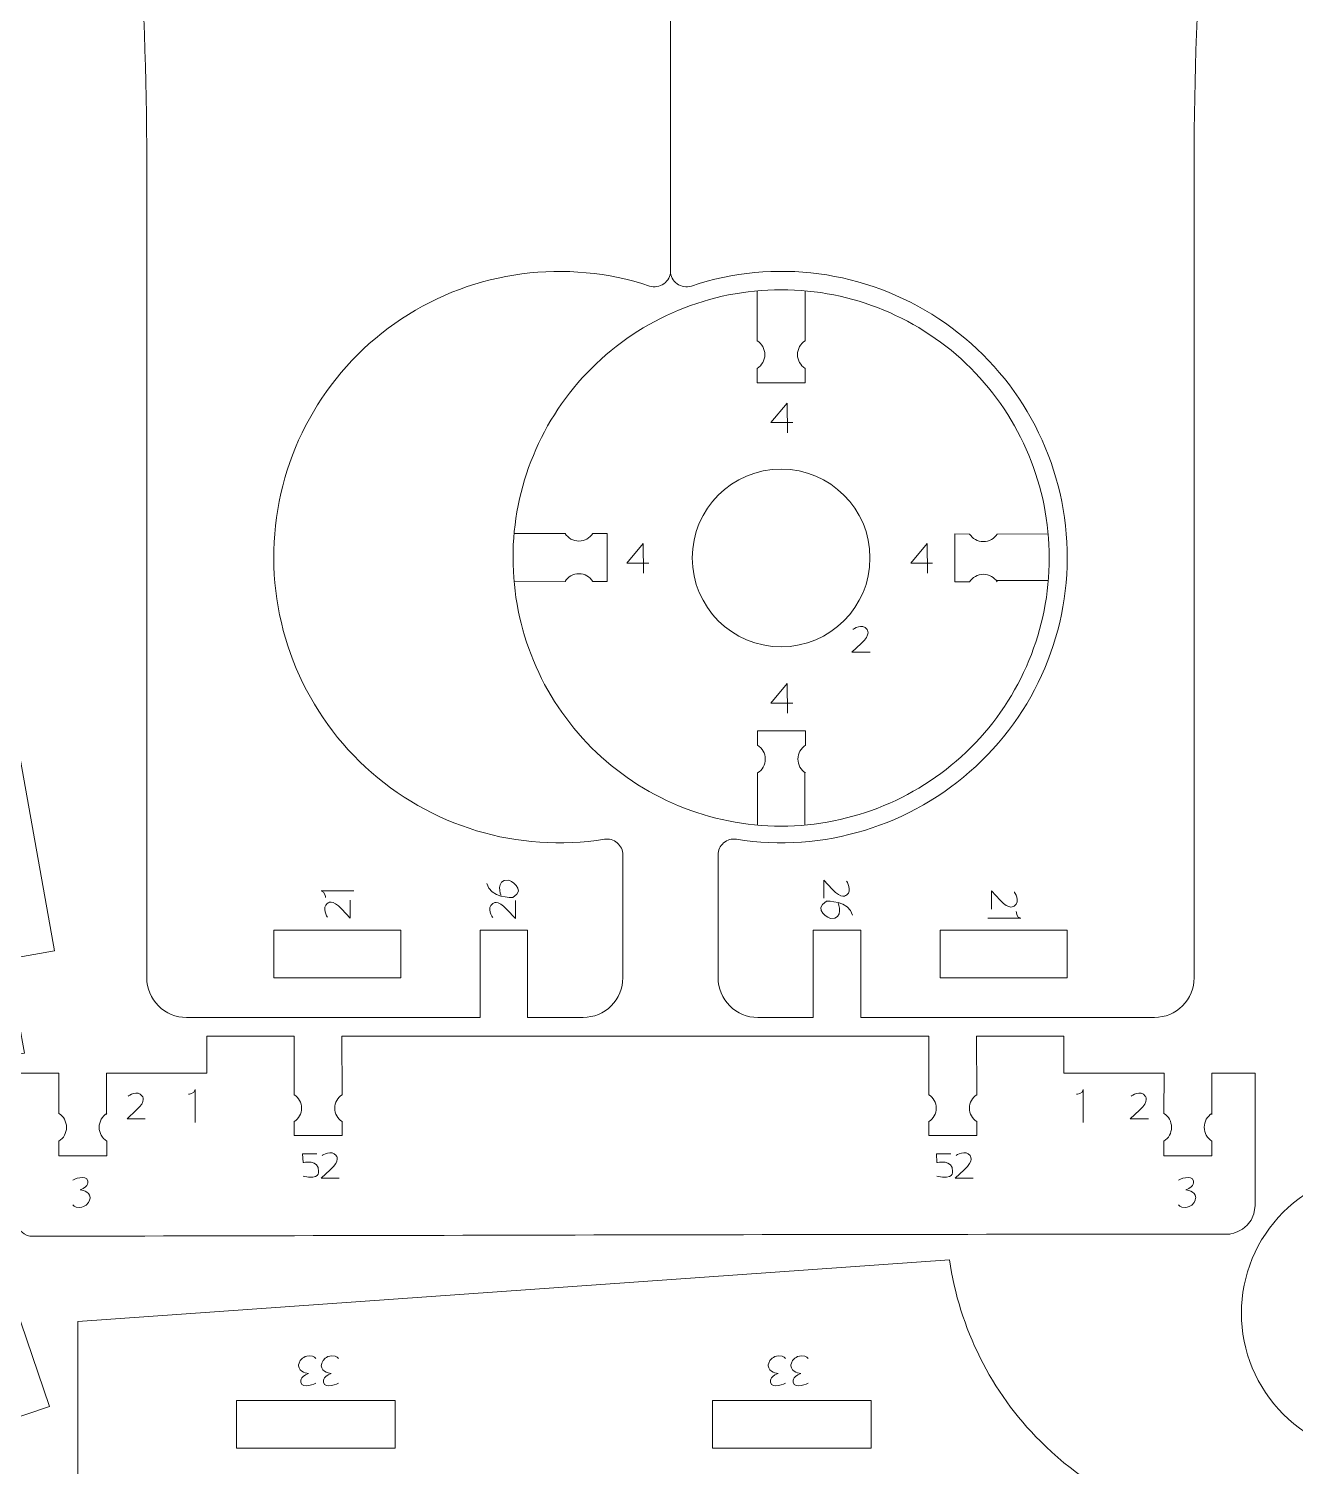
# Model space of a CAD drawing. Header units: centimetres. Extents: x -25 to 25, y -32.5 to 32.5.
# Drawn here: x -0.93 to 7.13, y -13.69 to -4.55 of the extents above; entities that cross this region are included whole.
import ezdxf

# ---------------------------------------------------------------- set-up
doc = ezdxf.new("R2010")
doc.units = ezdxf.units.CM
doc.header["$MEASUREMENT"] = 0
doc.layers.add('Capa 1', color=7, linetype='Continuous')

msp = doc.modelspace()

# ---------------------------------------------------------------- linework, layer by layer
at = {"layer": 'Capa 1', "color": 250, "lineweight": 9}
for points, knots in [([(3.156, 0.06945), (3.15596, 0.10194), (3.1403, 0.13245), (3.11393, 0.15141), (3.11393, 0.15141), (3.08755, 0.17039), (3.05389, 0.1756), (3.02307, 0.1653), (3.02307, 0.1653), (2.47808, -0.01678), (1.87907, 0.0697), (1.40784, 0.39848), (1.40784, 0.39848), (0.93658, 0.72727), (0.64856, 1.26379), (0.63132, 1.83813), (0.63132, 1.83813), (0.61422, 2.40882), (0.86639, 2.95435), (1.31217, 3.31108), (1.31217, 3.31108), (1.75796, 3.66779), (2.34944, 3.79319), (2.9025, 3.6514), (2.9025, 3.6514), (2.92848, 3.64471), (2.95607, 3.64864), (2.97917, 3.66232), (2.97917, 3.66232), (3.00224, 3.676), (3.01892, 3.69817), (3.02557, 3.72419), (3.02557, 3.72419), (3.11414, 4.07218), (3.03693, 4.44161), (2.8164, 4.72502), (2.8164, 4.72502), (2.59586, 5.00841), (2.25916, 5.17399), (1.90005, 5.17363), (1.90005, 5.17363), (1.90005, 5.17363), (1.90005, 4.46651), (1.90005, 4.46651), (1.90005, 4.46651), (1.90005, 4.46651), (1.597, 4.46651), (1.597, 4.46651), (1.597, 4.46651), (1.597, 4.46651), (1.597, 4.76956), (1.597, 4.76956), (1.597, 4.76956), (1.597, 4.76956), (0.77725, 4.76956), (0.77725, 4.76956), (0.77725, 4.76956), (0.56742, 4.7695), (0.37957, 4.64006), (0.30508, 4.44389), (0.30508, 4.44389), (-0.43649, 2.49219), (-0.79387, 0.41633), (-0.74731, -1.671), (-0.74731, -1.671), (-0.74731, -1.671), (-0.52987, -1.88209), (-0.52987, -1.88209), (-0.52987, -1.88209), (-0.46854, -1.96325), (-0.42864, -2.05862), (-0.41384, -2.15925), (-0.41384, -2.15925), (-0.25654, -3.22935), (-0.17758, -4.30965), (-0.17758, -5.39126), (-0.17758, -5.39126), (-0.17758, -5.39126), (-0.17758, -10.58505), (-0.17758, -10.58505), (-0.17758, -10.58505), (-0.17754, -10.65207), (-0.15085, -10.71633), (-0.10343, -10.76369), (-0.10343, -10.76369), (-0.05601, -10.81105), (0.00795, -10.83763), (0.07496, -10.83759), (0.07496, -10.83759), (0.07496, -10.83759), (1.9438, -10.83759), (1.9438, -10.83759), (1.9438, -10.83759), (1.9438, -10.83759), (1.9438, -10.282), (1.9438, -10.282), (1.9438, -10.282), (1.9438, -10.282), (2.24685, -10.282), (2.24685, -10.282), (2.24685, -10.282), (2.24685, -10.282), (2.24685, -10.83759), (2.24685, -10.83759), (2.24685, -10.83759), (2.24685, -10.83759), (2.60041, -10.83759), (2.60041, -10.83759), (2.60041, -10.83759), (2.66742, -10.83755), (2.73169, -10.81089), (2.77904, -10.76346), (2.77904, -10.76346), (2.8264, -10.71604), (2.85298, -10.65207), (2.85294, -10.58505), (2.85294, -10.58505), (2.85294, -10.58505), (2.85294, -9.80334), (2.85294, -9.80334), (2.85294, -9.80334), (2.85292, -9.77374), (2.83992, -9.74564), (2.81738, -9.72647), (2.81738, -9.72647), (2.79483, -9.70727), (2.7652, -9.6989), (2.73597, -9.70359), (2.73597, -9.70359), (2.18521, -9.79224), (1.62424, -9.62295), (1.21445, -9.24443), (1.21445, -9.24443), (0.80469, -8.86589), (0.5918, -8.31637), (0.63659, -7.76032), (0.63659, -7.76032), (0.68136, -7.20426), (0.97909, -6.69959), (1.44415, -6.39149), (1.44415, -6.39149), (1.90921, -6.0834), (2.49359, -6.00721), (3.02307, -6.18283), (3.02307, -6.18283), (3.05391, -6.19305), (3.08779, -6.18784), (3.11412, -6.16878), (3.11412, -6.16878), (3.14046, -6.14975), (3.15604, -6.11947), (3.156, -6.08698)], [0, 0, 0, 0, 0.025641, 0.025641, 0.025641, 0.025641, 0.0512821, 0.0512821, 0.0512821, 0.0512821, 0.0769231, 0.0769231, 0.0769231, 0.0769231, 0.1025641, 0.1025641, 0.1025641, 0.1025641, 0.1282051, 0.1282051, 0.1282051, 0.1282051, 0.1538462, 0.1538462, 0.1538462, 0.1538462, 0.1794872, 0.1794872, 0.1794872, 0.1794872, 0.2051282, 0.2051282, 0.2051282, 0.2051282, 0.2307692, 0.2307692, 0.2307692, 0.2307692, 0.2564103, 0.2564103, 0.2564103, 0.2564103, 0.2820513, 0.2820513, 0.2820513, 0.2820513, 0.3076923, 0.3076923, 0.3076923, 0.3076923, 0.3333333, 0.3333333, 0.3333333, 0.3333333, 0.3589744, 0.3589744, 0.3589744, 0.3589744, 0.3846154, 0.3846154, 0.3846154, 0.3846154, 0.4102564, 0.4102564, 0.4102564, 0.4102564, 0.4358974, 0.4358974, 0.4358974, 0.4358974, 0.4615385, 0.4615385, 0.4615385, 0.4615385, 0.4871795, 0.4871795, 0.4871795, 0.4871795, 0.5128205, 0.5128205, 0.5128205, 0.5128205, 0.5384615, 0.5384615, 0.5384615, 0.5384615, 0.5641026, 0.5641026, 0.5641026, 0.5641026, 0.5897436, 0.5897436, 0.5897436, 0.5897436, 0.6153846, 0.6153846, 0.6153846, 0.6153846, 0.6410256, 0.6410256, 0.6410256, 0.6410256, 0.6666667, 0.6666667, 0.6666667, 0.6666667, 0.6923077, 0.6923077, 0.6923077, 0.6923077, 0.7179487, 0.7179487, 0.7179487, 0.7179487, 0.7435897, 0.7435897, 0.7435897, 0.7435897, 0.7692308, 0.7692308, 0.7692308, 0.7692308, 0.7948718, 0.7948718, 0.7948718, 0.7948718, 0.8205128, 0.8205128, 0.8205128, 0.8205128, 0.8461538, 0.8461538, 0.8461538, 0.8461538, 0.8717949, 0.8717949, 0.8717949, 0.8717949, 0.8974359, 0.8974359, 0.8974359, 0.8974359, 0.9230769, 0.9230769, 0.9230769, 0.9230769, 0.9487179, 0.9487179, 0.9487179, 0.9487179, 1, 1, 1, 1]), ([(3.15599, -6.08698), (3.15599, -6.08698), (3.15599, 0.06945), (3.15599, 0.06945), (3.15599, 0.06945), (3.15595, 0.10189), (3.1715, 0.13237), (3.19778, 0.15138), (3.19778, 0.15138), (3.22408, 0.17037), (3.25812, 0.1755), (3.2889, 0.1653), (3.2889, 0.1653), (3.83524, -0.01583), (4.43507, 0.07217), (4.90636, 0.40259), (4.90636, 0.40259), (5.37765, 0.73302), (5.66472, 1.26276), (5.68067, 1.83813), (5.68067, 1.83813), (5.69652, 2.40982), (5.4427, 2.95569), (4.99537, 3.31202), (4.99537, 3.31202), (4.54804, 3.66836), (3.96315, 3.79468), (3.40949, 3.65139), (3.40949, 3.65139), (3.38354, 3.64468), (3.35598, 3.64858), (3.3329, 3.66222), (3.3329, 3.66222), (3.30982, 3.67584), (3.29308, 3.69823), (3.28643, 3.72419), (3.28643, 3.72419), (3.19726, 4.07144), (3.27357, 4.44041), (3.49315, 4.72381), (3.49315, 4.72381), (3.71273, 5.00723), (4.05341, 5.17325), (4.41191, 5.17363), (4.41191, 5.17363), (4.41191, 5.17363), (4.41191, 4.4665), (4.41191, 4.4665), (4.41191, 4.4665), (4.41191, 4.4665), (4.71497, 4.4665), (4.71497, 4.4665), (4.71497, 4.4665), (4.71497, 4.4665), (4.71497, 4.76956), (4.71497, 4.76956), (4.71497, 4.76956), (4.71497, 4.76956), (5.53475, 4.76956), (5.53475, 4.76956), (5.53475, 4.76956), (5.74439, 4.76962), (5.93236, 4.63983), (6.00688, 4.44389), (6.00688, 4.44389), (6.7484, 2.49271), (7.10573, 0.41581), (7.0593, -1.671), (7.0593, -1.671), (7.0593, -1.671), (6.84185, -1.88209), (6.84185, -1.88209), (6.84185, -1.88209), (6.78051, -1.96329), (6.74061, -2.05857), (6.72582, -2.15925), (6.72582, -2.15925), (6.56851, -3.22945), (6.48954, -4.30955), (6.48956, -5.39126), (6.48956, -5.39126), (6.48956, -5.39126), (6.48956, -10.58505), (6.48956, -10.58505), (6.48956, -10.58505), (6.4896, -10.65199), (6.46304, -10.71619), (6.41574, -10.76355), (6.41574, -10.76355), (6.36844, -10.81091), (6.30394, -10.83755), (6.23701, -10.83759), (6.23701, -10.83759), (6.23701, -10.83759), (4.36819, -10.83759), (4.36819, -10.83759), (4.36819, -10.83759), (4.36819, -10.83759), (4.36819, -10.282), (4.36819, -10.282), (4.36819, -10.282), (4.36819, -10.282), (4.06514, -10.282), (4.06514, -10.282), (4.06514, -10.282), (4.06514, -10.282), (4.06514, -10.83759), (4.06514, -10.83759), (4.06514, -10.83759), (4.06514, -10.83759), (3.71158, -10.83759), (3.71158, -10.83759), (3.71158, -10.83759), (3.64465, -10.83763), (3.58043, -10.81109), (3.53307, -10.76379), (3.53307, -10.76379), (3.48571, -10.71649), (3.45909, -10.65199), (3.45905, -10.58505), (3.45905, -10.58505), (3.45905, -10.58505), (3.45905, -9.80334), (3.45905, -9.80334), (3.45905, -9.80334), (3.45901, -9.77378), (3.47194, -9.7457), (3.49442, -9.7265), (3.49442, -9.7265), (3.51689, -9.70731), (3.54681, -9.69896), (3.576, -9.70359), (3.576, -9.70359), (4.12785, -9.79125), (4.68936, -9.62054), (5.09902, -9.24057), (5.09902, -9.24057), (5.50869, -8.86057), (5.72139, -8.31718), (5.6754, -7.76032), (5.6754, -7.76032), (5.62943, -7.20346), (5.33015, -6.69859), (4.86371, -6.39094), (4.86371, -6.39094), (4.39727, -6.08332), (3.81888, -6.00584), (3.2889, -6.18283), (3.2889, -6.18283), (3.25814, -6.19311), (3.22432, -6.18798), (3.19798, -6.16905), (3.19798, -6.16905), (3.17165, -6.1501), (3.15603, -6.11941), (3.15599, -6.08698)], [0, 0, 0, 0, 0.025, 0.025, 0.025, 0.025, 0.05, 0.05, 0.05, 0.05, 0.075, 0.075, 0.075, 0.075, 0.1, 0.1, 0.1, 0.1, 0.125, 0.125, 0.125, 0.125, 0.15, 0.15, 0.15, 0.15, 0.175, 0.175, 0.175, 0.175, 0.2, 0.2, 0.2, 0.2, 0.225, 0.225, 0.225, 0.225, 0.25, 0.25, 0.25, 0.25, 0.275, 0.275, 0.275, 0.275, 0.3, 0.3, 0.3, 0.3, 0.325, 0.325, 0.325, 0.325, 0.35, 0.35, 0.35, 0.35, 0.375, 0.375, 0.375, 0.375, 0.4, 0.4, 0.4, 0.4, 0.425, 0.425, 0.425, 0.425, 0.45, 0.45, 0.45, 0.45, 0.475, 0.475, 0.475, 0.475, 0.5, 0.5, 0.5, 0.5, 0.525, 0.525, 0.525, 0.525, 0.55, 0.55, 0.55, 0.55, 0.575, 0.575, 0.575, 0.575, 0.6, 0.6, 0.6, 0.6, 0.625, 0.625, 0.625, 0.625, 0.65, 0.65, 0.65, 0.65, 0.675, 0.675, 0.675, 0.675, 0.7, 0.7, 0.7, 0.7, 0.725, 0.725, 0.725, 0.725, 0.75, 0.75, 0.75, 0.75, 0.775, 0.775, 0.775, 0.775, 0.8, 0.8, 0.8, 0.8, 0.825, 0.825, 0.825, 0.825, 0.85, 0.85, 0.85, 0.85, 0.875, 0.875, 0.875, 0.875, 0.9, 0.9, 0.9, 0.9, 0.925, 0.925, 0.925, 0.925, 0.95, 0.95, 0.95, 0.95, 1, 1, 1, 1]), ([(3.86052, -9.62007), (3.40814, -9.62038), (2.97417, -9.44094), (2.65411, -9.12126), (2.65411, -9.12126), (2.33401, -8.80159), (2.15404, -8.36568), (2.15373, -7.91329), (2.15373, -7.91329), (2.15347, -7.46093), (2.33289, -7.02696), (2.65257, -6.70687), (2.65257, -6.70687), (2.97226, -6.38678), (3.40814, -6.20681), (3.86052, -6.20654), (3.86052, -6.20654), (4.31291, -6.20623), (4.74689, -6.38567), (5.06696, -6.70534), (5.06696, -6.70534), (5.38704, -7.02503), (5.56702, -7.46093), (5.56732, -7.91329), (5.56732, -7.91329), (5.56757, -8.36568), (5.38816, -8.79965), (5.06847, -9.11974), (5.06847, -9.11974), (4.74883, -9.43981), (4.31291, -9.6198), (3.86052, -9.62007)], [0, 0, 0, 0, 0.1111111, 0.1111111, 0.1111111, 0.1111111, 0.2222222, 0.2222222, 0.2222222, 0.2222222, 0.3333333, 0.3333333, 0.3333333, 0.3333333, 0.4444444, 0.4444444, 0.4444444, 0.4444444, 0.5555556, 0.5555556, 0.5555556, 0.5555556, 0.6666667, 0.6666667, 0.6666667, 0.6666667, 0.7777778, 0.7777778, 0.7777778, 0.7777778, 1, 1, 1, 1]), ([(3.70848, -6.7075), (3.73746, -6.68888), (3.75667, -6.65636), (3.75667, -6.61936), (3.75667, -6.61936), (3.75667, -6.58237), (3.73746, -6.54984), (3.70848, -6.53124)], [0, 0, 0, 0, 0.3333333, 0.3333333, 0.3333333, 0.3333333, 1, 1, 1, 1]), ([(4.01283, -6.7075), (3.98384, -6.68888), (3.96463, -6.65636), (3.96463, -6.61936), (3.96463, -6.61936), (3.96463, -6.58237), (3.98384, -6.54984), (4.01283, -6.53124)], [0, 0, 0, 0, 0.3333333, 0.3333333, 0.3333333, 0.3333333, 1, 1, 1, 1]), ([(3.70848, -6.70751), (3.70848, -6.70751), (3.70837, -6.80002), (3.70837, -6.80002), (3.70837, -6.80002), (3.70837, -6.80002), (4.01283, -6.80002), (4.01283, -6.80002), (4.01283, -6.80002), (4.01283, -6.80002), (4.01283, -6.70749), (4.01283, -6.70749)], [0, 0, 0, 0, 0.25, 0.25, 0.25, 0.25, 0.5, 0.5, 0.5, 0.5, 1, 1, 1, 1]), ([(-3.61151, -18.70894), (-3.61151, -18.70894), (-4.35054, -18.70894), (-4.35054, -18.70894), (-4.35054, -18.70894), (-4.35054, -18.70894), (-3.74443, -20.93131), (-3.74443, -20.93131), (-3.74443, -20.93131), (-3.74443, -20.93131), (-3.23934, -20.93131), (-3.23934, -20.93131), (-3.23934, -20.93131), (-3.23934, -20.93131), (-3.23934, -20.62825), (-3.23934, -20.62825), (-3.23934, -20.62825), (-3.23934, -20.62825), (-2.93631, -20.62825), (-2.93631, -20.62825), (-2.93631, -20.62825), (-2.93631, -20.62825), (-2.93631, -20.93131), (-2.93631, -20.93131), (-2.93631, -20.93131), (-2.93631, -20.93131), (-2.43122, -20.93131), (-2.43122, -20.93131), (-2.43122, -20.93131), (-2.43122, -20.93131), (-2.43122, -21.23437), (-2.43122, -21.23437), (-2.43122, -21.23437), (-2.43122, -21.23437), (-1.62307, -21.23437), (-1.62307, -21.23437), (-1.62307, -21.23437), (-1.62307, -21.23437), (-1.62307, -20.93131), (-1.62307, -20.93131), (-1.62307, -20.93131), (-1.62307, -20.93131), (-1.118, -20.93131), (-1.118, -20.93131), (-1.118, -20.93131), (-1.118, -20.93131), (-1.118, -19.31503), (-1.118, -19.31503), (-1.118, -19.31503), (-1.118, -19.31503), (-0.81494, -19.31503), (-0.81494, -19.31503), (-0.81494, -19.31503), (-0.81494, -19.31503), (-0.81494, -17.90079), (-0.81494, -17.90079), (-0.81494, -17.90079), (-0.81494, -17.90079), (-1.118, -17.90079), (-1.118, -17.90079), (-1.118, -17.90079), (-1.118, -17.90079), (-1.118, -16.68859), (-1.118, -16.68859), (-1.118, -16.68859), (-1.118, -16.68859), (-1.30806, -16.62009), (-1.30806, -16.62009), (-1.30806, -16.62009), (-1.30806, -16.62009), (-1.20527, -16.33498), (-1.20527, -16.33498), (-1.20527, -16.33498), (-1.20527, -16.33498), (-1.96554, -16.06093), (-1.96554, -16.06093), (-1.96554, -16.06093), (-1.96554, -16.06093), (-2.06831, -16.34603), (-2.06831, -16.34603), (-2.06831, -16.34603), (-2.06831, -16.34603), (-2.82856, -16.07197), (-2.82856, -16.07197), (-2.82856, -16.07197), (-2.82856, -16.07197), (-2.77431, -15.5698), (-2.77431, -15.5698), (-2.77431, -15.5698), (-2.77431, -15.5698), (-2.473, -15.60235), (-2.473, -15.60235), (-2.473, -15.60235), (-2.473, -15.60235), (-2.38622, -14.7989), (-2.38622, -14.7989), (-2.38622, -14.7989), (-2.38622, -14.7989), (-2.6875, -14.76635), (-2.6875, -14.76635), (-2.6875, -14.76635), (-2.6875, -14.76635), (-2.63325, -14.26418), (-2.63325, -14.26418), (-2.63325, -14.26418), (-2.63325, -14.26418), (-3.44138, -14.26418), (-3.44138, -14.26418), (-3.44138, -14.26418), (-3.44138, -14.26418), (-3.44138, -12.5273), (-3.44138, -12.5273), (-3.44138, -12.5273), (-3.44138, -12.5273), (-2.37599, -12.5273), (-2.37599, -12.5273), (-2.37599, -12.5273), (-2.37599, -12.5273), (-2.00189, -12.91266), (-2.00189, -12.91266), (-2.00189, -12.91266), (-2.00189, -12.91266), (-1.75382, -13.64027), (-1.75382, -13.64027), (-1.75382, -13.64027), (-1.75382, -13.64027), (-1.46698, -13.54247), (-1.46698, -13.54247), (-1.46698, -13.54247), (-1.46698, -13.54247), (-1.36921, -13.82931), (-1.36921, -13.82931), (-1.36921, -13.82931), (-1.36921, -13.82931), (-0.98674, -13.69892), (-0.98674, -13.69892), (-0.98674, -13.69892), (-0.98674, -13.69892), (-1.08454, -13.41208), (-1.08454, -13.41208), (-1.08454, -13.41208), (-1.08454, -13.41208), (-0.7977, -13.31428), (-0.7977, -13.31428), (-0.7977, -13.31428), (-0.7977, -13.31428), (-1.20002, -12.13423), (-1.20002, -12.13423), (-1.20002, -12.13423), (-1.20002, -12.13423), (-2.04594, -11.26283), (-2.04594, -11.26283), (-2.04594, -11.26283), (-2.04594, -11.26283), (-0.95688, -11.06435), (-0.95688, -11.06435), (-0.95688, -11.06435), (-0.95688, -11.06435), (-1.06393, -10.46778), (-1.06393, -10.46778), (-1.06393, -10.46778), (-1.06393, -10.46778), (-0.76565, -10.41426), (-0.76565, -10.41426), (-0.76565, -10.41426), (-0.76565, -10.41426), (-1.15818, -8.22682), (-1.15818, -8.22682), (-1.15818, -8.22682), (-1.15818, -8.22682), (-1.45646, -8.28034), (-1.45646, -8.28034), (-1.45646, -8.28034), (-1.45646, -8.28034), (-1.72409, -6.78892), (-1.72409, -6.78892), (-1.72409, -6.78892), (-1.72409, -6.78892), (-3.74443, -6.78892), (-3.74443, -6.78892), (-3.74443, -6.78892), (-3.74443, -6.78892), (-4.35054, -8.60721), (-4.35054, -8.60721), (-4.35054, -8.60721), (-4.35054, -8.60721), (-3.61167, -8.60725), (-3.61167, -8.60725)], [0, 0, 0, 0, 0.0208333, 0.0208333, 0.0208333, 0.0208333, 0.0416667, 0.0416667, 0.0416667, 0.0416667, 0.0625, 0.0625, 0.0625, 0.0625, 0.0833333, 0.0833333, 0.0833333, 0.0833333, 0.1041667, 0.1041667, 0.1041667, 0.1041667, 0.125, 0.125, 0.125, 0.125, 0.1458333, 0.1458333, 0.1458333, 0.1458333, 0.1666667, 0.1666667, 0.1666667, 0.1666667, 0.1875, 0.1875, 0.1875, 0.1875, 0.2083333, 0.2083333, 0.2083333, 0.2083333, 0.2291667, 0.2291667, 0.2291667, 0.2291667, 0.25, 0.25, 0.25, 0.25, 0.2708333, 0.2708333, 0.2708333, 0.2708333, 0.2916667, 0.2916667, 0.2916667, 0.2916667, 0.3125, 0.3125, 0.3125, 0.3125, 0.3333333, 0.3333333, 0.3333333, 0.3333333, 0.3541667, 0.3541667, 0.3541667, 0.3541667, 0.375, 0.375, 0.375, 0.375, 0.3958333, 0.3958333, 0.3958333, 0.3958333, 0.4166667, 0.4166667, 0.4166667, 0.4166667, 0.4375, 0.4375, 0.4375, 0.4375, 0.4583333, 0.4583333, 0.4583333, 0.4583333, 0.4791667, 0.4791667, 0.4791667, 0.4791667, 0.5, 0.5, 0.5, 0.5, 0.5208333, 0.5208333, 0.5208333, 0.5208333, 0.5416667, 0.5416667, 0.5416667, 0.5416667, 0.5625, 0.5625, 0.5625, 0.5625, 0.5833333, 0.5833333, 0.5833333, 0.5833333, 0.6041667, 0.6041667, 0.6041667, 0.6041667, 0.625, 0.625, 0.625, 0.625, 0.6458333, 0.6458333, 0.6458333, 0.6458333, 0.6666667, 0.6666667, 0.6666667, 0.6666667, 0.6875, 0.6875, 0.6875, 0.6875, 0.7083333, 0.7083333, 0.7083333, 0.7083333, 0.7291667, 0.7291667, 0.7291667, 0.7291667, 0.75, 0.75, 0.75, 0.75, 0.7708333, 0.7708333, 0.7708333, 0.7708333, 0.7916667, 0.7916667, 0.7916667, 0.7916667, 0.8125, 0.8125, 0.8125, 0.8125, 0.8333333, 0.8333333, 0.8333333, 0.8333333, 0.8541667, 0.8541667, 0.8541667, 0.8541667, 0.875, 0.875, 0.875, 0.875, 0.8958333, 0.8958333, 0.8958333, 0.8958333, 0.9166667, 0.9166667, 0.9166667, 0.9166667, 0.9375, 0.9375, 0.9375, 0.9375, 0.9583333, 0.9583333, 0.9583333, 0.9583333, 1, 1, 1, 1]), ([(3.29492, -7.91331), (3.29492, -8.2257), (3.54815, -8.47889), (3.86051, -8.47889), (3.86051, -8.47889), (4.17288, -8.47893), (4.42611, -8.2257), (4.42611, -7.91331), (4.42611, -7.91331), (4.42612, -7.60092), (4.17288, -7.34772), (3.86052, -7.34772), (3.86052, -7.34772), (3.54815, -7.34771), (3.29492, -7.60092), (3.29492, -7.91331)], [0, 0, 0, 0, 0.2, 0.2, 0.2, 0.2, 0.4, 0.4, 0.4, 0.4, 0.6, 0.6, 0.6, 0.6, 1, 1, 1, 1]), ([(2.66152, -7.75791), (2.64291, -7.78689), (2.61039, -7.8061), (2.57339, -7.8061), (2.57339, -7.8061), (2.53639, -7.8061), (2.50387, -7.78689), (2.48527, -7.75791)], [0, 0, 0, 0, 0.3333333, 0.3333333, 0.3333333, 0.3333333, 1, 1, 1, 1]), ([(2.66152, -7.75791), (2.66152, -7.75791), (2.75404, -7.75779), (2.75404, -7.75779), (2.75404, -7.75779), (2.75404, -7.75779), (2.75404, -8.06226), (2.75404, -8.06226), (2.75404, -8.06226), (2.75404, -8.06226), (2.6615, -8.06226), (2.6615, -8.06226)], [0, 0, 0, 0, 0.25, 0.25, 0.25, 0.25, 0.5, 0.5, 0.5, 0.5, 1, 1, 1, 1]), ([(5.0596, -7.76114), (5.0596, -7.76114), (4.96709, -7.76103), (4.96709, -7.76103), (4.96709, -7.76103), (4.96709, -7.76103), (4.96709, -8.06549), (4.96709, -8.06549), (4.96709, -8.06549), (4.96709, -8.06549), (5.05962, -8.06549), (5.05962, -8.06549)], [0, 0, 0, 0, 0.25, 0.25, 0.25, 0.25, 0.5, 0.5, 0.5, 0.5, 1, 1, 1, 1]), ([(5.23586, -7.76114), (5.21725, -7.79012), (5.18472, -7.80933), (5.14773, -7.80933), (5.14773, -7.80933), (5.11073, -7.80933), (5.07821, -7.79012), (5.0596, -7.76114)], [0, 0, 0, 0, 0.3333333, 0.3333333, 0.3333333, 0.3333333, 1, 1, 1, 1]), ([(2.66152, -8.06226), (2.64291, -8.03327), (2.61039, -8.01406), (2.57339, -8.01406), (2.57339, -8.01406), (2.53639, -8.01406), (2.50387, -8.03327), (2.48527, -8.06226)], [0, 0, 0, 0, 0.3333333, 0.3333333, 0.3333333, 0.3333333, 1, 1, 1, 1]), ([(5.23586, -8.06549), (5.21725, -8.0365), (5.18472, -8.01729), (5.14773, -8.01729), (5.14773, -8.01729), (5.11073, -8.01729), (5.07821, -8.0365), (5.0596, -8.06549)], [0, 0, 0, 0, 0.3333333, 0.3333333, 0.3333333, 0.3333333, 1, 1, 1, 1]), ([(3.71104, -9.10533), (3.71104, -9.10533), (3.71093, -9.01281), (3.71093, -9.01281), (3.71093, -9.01281), (3.71093, -9.01281), (4.0154, -9.01281), (4.0154, -9.01281), (4.0154, -9.01281), (4.0154, -9.01281), (4.0154, -9.10535), (4.0154, -9.10535)], [0, 0, 0, 0, 0.25, 0.25, 0.25, 0.25, 0.5, 0.5, 0.5, 0.5, 1, 1, 1, 1]), ([(3.71104, -9.2816), (3.74003, -9.26299), (3.75924, -9.23047), (3.75924, -9.19347), (3.75924, -9.19347), (3.75924, -9.15647), (3.74003, -9.12395), (3.71104, -9.10535)], [0, 0, 0, 0, 0.3333333, 0.3333333, 0.3333333, 0.3333333, 1, 1, 1, 1]), ([(4.0154, -9.2816), (3.98641, -9.26299), (3.9672, -9.23047), (3.9672, -9.19347), (3.9672, -9.19347), (3.9672, -9.15647), (3.98641, -9.12395), (4.0154, -9.10535)], [0, 0, 0, 0, 0.3333333, 0.3333333, 0.3333333, 0.3333333, 1, 1, 1, 1]), ([(1.4387, -10.58505), (1.4387, -10.58505), (1.4387, -10.282), (1.4387, -10.282), (1.4387, -10.282), (1.4387, -10.282), (0.63057, -10.282), (0.63057, -10.282), (0.63057, -10.282), (0.63057, -10.282), (0.63057, -10.58505), (0.63057, -10.58505), (0.63057, -10.58505), (0.63057, -10.58505), (1.4387, -10.58505), (1.4387, -10.58505)], [0, 0, 0, 0, 0.2, 0.2, 0.2, 0.2, 0.4, 0.4, 0.4, 0.4, 0.6, 0.6, 0.6, 0.6, 1, 1, 1, 1]), ([(4.87329, -10.58505), (4.87329, -10.58505), (4.87329, -10.282), (4.87329, -10.282), (4.87329, -10.282), (4.87329, -10.282), (5.68141, -10.282), (5.68141, -10.282), (5.68141, -10.282), (5.68141, -10.282), (5.68141, -10.58505), (5.68141, -10.58505), (5.68141, -10.58505), (5.68141, -10.58505), (4.87329, -10.58505), (4.87329, -10.58505)], [0, 0, 0, 0, 0.2, 0.2, 0.2, 0.2, 0.4, 0.4, 0.4, 0.4, 0.6, 0.6, 0.6, 0.6, 1, 1, 1, 1]), ([(0.76108, -11.32977), (0.76108, -11.32977), (0.76096, -10.95659), (0.76096, -10.95659), (0.76096, -10.95659), (0.76096, -10.95659), (0.20548, -10.95659), (0.20548, -10.95659)], [0, 0, 0, 0, 0.3333333, 0.3333333, 0.3333333, 0.3333333, 1, 1, 1, 1]), ([(4.80099, -11.32973), (4.80099, -11.32973), (4.80077, -10.95659), (4.80077, -10.95659), (4.80077, -10.95659), (4.80077, -10.95659), (1.06396, -10.95659), (1.06396, -10.95659), (1.06396, -10.95659), (1.06396, -10.95659), (1.06572, -11.32977), (1.06572, -11.32977)], [0, 0, 0, 0, 0.25, 0.25, 0.25, 0.25, 0.5, 0.5, 0.5, 0.5, 1, 1, 1, 1]), ([(5.65946, -10.95659), (5.65946, -10.95659), (5.10377, -10.95659), (5.10377, -10.95659), (5.10377, -10.95659), (5.10377, -10.95659), (5.10561, -11.32973), (5.10561, -11.32973)], [0, 0, 0, 0, 0.3333333, 0.3333333, 0.3333333, 0.3333333, 1, 1, 1, 1]), ([(6.6017, -11.4543), (6.6017, -11.4543), (6.6017, -11.19131), (6.6017, -11.19131), (6.6017, -11.19131), (6.6017, -11.19131), (6.87737, -11.19131), (6.87737, -11.19131), (6.87737, -11.19131), (6.87737, -11.19131), (6.87737, -12.03404), (6.87737, -12.03404), (6.87737, -12.03404), (6.87737, -12.19012), (6.71646, -12.2169), (6.71646, -12.2169), (6.71646, -12.2169), (4.176, -12.21683), (1.63547, -12.22507), (-0.90499, -12.23026), (-0.90499, -12.23026), (-0.90499, -12.23026), (-1.01242, -12.2391), (-1.01242, -12.08303), (-1.01242, -12.08303), (-1.01242, -12.08303), (-1.01242, -11.19131), (-1.01242, -11.19131), (-1.01242, -11.19131), (-1.01242, -11.19131), (-0.73675, -11.19131), (-0.73675, -11.19131), (-0.73675, -11.19131), (-0.73675, -11.19131), (-0.73664, -11.44854), (-0.73664, -11.44854)], [0, 0, 0, 0, 0.1, 0.1, 0.1, 0.1, 0.2, 0.2, 0.2, 0.2, 0.3, 0.3, 0.3, 0.3, 0.4, 0.4, 0.4, 0.4, 0.5, 0.5, 0.5, 0.5, 0.6, 0.6, 0.6, 0.6, 0.7, 0.7, 0.7, 0.7, 0.8, 0.8, 0.8, 0.8, 1, 1, 1, 1]), ([(-0.43375, -11.4543), (-0.43375, -11.4543), (-0.43375, -11.19131), (-0.43375, -11.19131), (-0.43375, -11.19131), (-0.43375, -11.19131), (0.20548, -11.19131), (0.20548, -11.19131)], [0, 0, 0, 0, 0.3333333, 0.3333333, 0.3333333, 0.3333333, 1, 1, 1, 1]), ([(6.29735, -11.44854), (6.29735, -11.44854), (6.2987, -11.19131), (6.2987, -11.19131), (6.2987, -11.19131), (6.2987, -11.19131), (5.65946, -11.19131), (5.65946, -11.19131)], [0, 0, 0, 0, 0.3333333, 0.3333333, 0.3333333, 0.3333333, 1, 1, 1, 1]), ([(0.76108, -11.49989), (0.78905, -11.48194), (0.8076, -11.45055), (0.8076, -11.41483), (0.8076, -11.41483), (0.8076, -11.37912), (0.78905, -11.34773), (0.76108, -11.32977)], [0, 0, 0, 0, 0.3333333, 0.3333333, 0.3333333, 0.3333333, 1, 1, 1, 1]), ([(1.06572, -11.49989), (1.03774, -11.48194), (1.0192, -11.45055), (1.0192, -11.41483), (1.0192, -11.41483), (1.0192, -11.37912), (1.03774, -11.34773), (1.06572, -11.32977)], [0, 0, 0, 0, 0.3333333, 0.3333333, 0.3333333, 0.3333333, 1, 1, 1, 1]), ([(4.80099, -11.49985), (4.82897, -11.4819), (4.84751, -11.45051), (4.84751, -11.41479), (4.84751, -11.41479), (4.84751, -11.37908), (4.82897, -11.34769), (4.80099, -11.32973)], [0, 0, 0, 0, 0.3333333, 0.3333333, 0.3333333, 0.3333333, 1, 1, 1, 1]), ([(5.10561, -11.49985), (5.07763, -11.4819), (5.05909, -11.45051), (5.05909, -11.41479), (5.05909, -11.41479), (5.05909, -11.37908), (5.07763, -11.34769), (5.10561, -11.32973)], [0, 0, 0, 0, 0.3333333, 0.3333333, 0.3333333, 0.3333333, 1, 1, 1, 1]), ([(-0.73664, -11.62479), (-0.70766, -11.60618), (-0.68845, -11.57366), (-0.68845, -11.53666), (-0.68845, -11.53666), (-0.68845, -11.49966), (-0.70766, -11.46714), (-0.73664, -11.44854)], [0, 0, 0, 0, 0.3333333, 0.3333333, 0.3333333, 0.3333333, 1, 1, 1, 1]), ([(-0.43229, -11.62479), (-0.46128, -11.60618), (-0.48049, -11.57366), (-0.48049, -11.53666), (-0.48049, -11.53666), (-0.48049, -11.49966), (-0.46128, -11.46714), (-0.43229, -11.44854)], [0, 0, 0, 0, 0.3333333, 0.3333333, 0.3333333, 0.3333333, 1, 1, 1, 1]), ([(0.76108, -11.49989), (0.76108, -11.49989), (0.76096, -11.5892), (0.76096, -11.5892), (0.76096, -11.5892), (0.76096, -11.5892), (1.06572, -11.5892), (1.06572, -11.5892), (1.06572, -11.5892), (1.06572, -11.5892), (1.06572, -11.49988), (1.06572, -11.49988)], [0, 0, 0, 0, 0.25, 0.25, 0.25, 0.25, 0.5, 0.5, 0.5, 0.5, 1, 1, 1, 1]), ([(4.80099, -11.49985), (4.80099, -11.49985), (4.80088, -11.58916), (4.80088, -11.58916), (4.80088, -11.58916), (4.80088, -11.58916), (5.10561, -11.58916), (5.10561, -11.58916), (5.10561, -11.58916), (5.10561, -11.58916), (5.10561, -11.49984), (5.10561, -11.49984)], [0, 0, 0, 0, 0.25, 0.25, 0.25, 0.25, 0.5, 0.5, 0.5, 0.5, 1, 1, 1, 1]), ([(6.29735, -11.62479), (6.32634, -11.60618), (6.34555, -11.57366), (6.34555, -11.53666), (6.34555, -11.53666), (6.34555, -11.49966), (6.32634, -11.46714), (6.29735, -11.44854)], [0, 0, 0, 0, 0.3333333, 0.3333333, 0.3333333, 0.3333333, 1, 1, 1, 1]), ([(6.6017, -11.62479), (6.57272, -11.60618), (6.55351, -11.57366), (6.55351, -11.53666), (6.55351, -11.53666), (6.55351, -11.49966), (6.57272, -11.46714), (6.6017, -11.44854)], [0, 0, 0, 0, 0.3333333, 0.3333333, 0.3333333, 0.3333333, 1, 1, 1, 1]), ([(-0.73664, -11.62479), (-0.73664, -11.62479), (-0.73675, -11.71731), (-0.73675, -11.71731), (-0.73675, -11.71731), (-0.73675, -11.71731), (-0.43229, -11.71731), (-0.43229, -11.71731), (-0.43229, -11.71731), (-0.43229, -11.71731), (-0.43229, -11.62477), (-0.43229, -11.62477)], [0, 0, 0, 0, 0.25, 0.25, 0.25, 0.25, 0.5, 0.5, 0.5, 0.5, 1, 1, 1, 1]), ([(6.29735, -11.62479), (6.29735, -11.62479), (6.29724, -11.71731), (6.29724, -11.71731), (6.29724, -11.71731), (6.29724, -11.71731), (6.6017, -11.71731), (6.6017, -11.71731), (6.6017, -11.71731), (6.6017, -11.71731), (6.6017, -11.62477), (6.6017, -11.62477)], [0, 0, 0, 0, 0.25, 0.25, 0.25, 0.25, 0.5, 0.5, 0.5, 0.5, 1, 1, 1, 1]), ([(7.69935, -13.62892), (7.94063, -13.62878), (8.17196, -13.53279), (8.34245, -13.36206), (8.34245, -13.36206), (8.51296, -13.19135), (8.60865, -12.96105), (8.60851, -12.71978), (8.60851, -12.71978), (8.60835, -12.47851), (8.51235, -12.24716), (8.34164, -12.07666), (8.34164, -12.07666), (8.17093, -11.90618), (7.94063, -11.81047), (7.69935, -11.81061), (7.69935, -11.81061), (7.45807, -11.81077), (7.22674, -11.90676), (7.05623, -12.07747), (7.05623, -12.07747), (6.88574, -12.2482), (6.79003, -12.47851), (6.79019, -12.71978), (6.79019, -12.71978), (6.79034, -12.96105), (6.88635, -13.19238), (7.05706, -13.36289), (7.05706, -13.36289), (7.22777, -13.53338), (7.45807, -13.62908), (7.69935, -13.62892)], [0, 0, 0, 0, 0.1111111, 0.1111111, 0.1111111, 0.1111111, 0.2222222, 0.2222222, 0.2222222, 0.2222222, 0.3333333, 0.3333333, 0.3333333, 0.3333333, 0.4444444, 0.4444444, 0.4444444, 0.4444444, 0.5555556, 0.5555556, 0.5555556, 0.5555556, 0.6666667, 0.6666667, 0.6666667, 0.6666667, 0.7777778, 0.7777778, 0.7777778, 0.7777778, 1, 1, 1, 1]), ([(-0.74937, -13.78175), (-0.74937, -13.78175), (-0.61649, -13.78175), (-0.61649, -13.78175), (-0.61649, -13.78175), (-0.61649, -12.88808), (-0.61649, -13.56429), (-0.61649, -12.77175), (-0.61649, -12.77175), (-0.61649, -12.77175), (4.93192, -12.38072), (4.93192, -12.38072), (4.93192, -12.38072), (4.99535, -12.81512), (5.19693, -13.22171), (5.51078, -13.53518), (5.51078, -13.53518), (5.89486, -13.91877), (6.41564, -14.13412), (6.95851, -14.13375), (6.95851, -14.13375), (7.50136, -14.13342), (8.02443, -13.91744), (8.40805, -13.53335), (8.40805, -13.53335), (8.72162, -13.21937), (8.9227, -12.81407), (8.98551, -12.38004), (8.98551, -12.38004), (8.98551, -12.38004), (14.5335, -12.77175), (14.5335, -12.77175), (14.5335, -12.77175), (14.5335, -13.56429), (14.5335, -12.88808), (14.5335, -13.78175), (14.5335, -13.78175), (14.5335, -13.78175), (14.66638, -13.78175), (14.66638, -13.78175)], [0, 0, 0, 0, 0.0909091, 0.0909091, 0.0909091, 0.0909091, 0.1818182, 0.1818182, 0.1818182, 0.1818182, 0.2727273, 0.2727273, 0.2727273, 0.2727273, 0.3636364, 0.3636364, 0.3636364, 0.3636364, 0.4545455, 0.4545455, 0.4545455, 0.4545455, 0.5454545, 0.5454545, 0.5454545, 0.5454545, 0.6363636, 0.6363636, 0.6363636, 0.6363636, 0.7272727, 0.7272727, 0.7272727, 0.7272727, 0.8181818, 0.8181818, 0.8181818, 0.8181818, 1, 1, 1, 1]), ([(1.40351, -13.57767), (1.40351, -13.57767), (0.39351, -13.57767), (0.39351, -13.57767), (0.39351, -13.57767), (0.39351, -13.57767), (0.39351, -13.27467), (0.39351, -13.27467), (0.39351, -13.27467), (0.39351, -13.27467), (1.40351, -13.27467), (1.40351, -13.27467), (1.40351, -13.27467), (1.40351, -13.27467), (1.40351, -13.57767), (1.40351, -13.57767)], [0, 0, 0, 0, 0.2, 0.2, 0.2, 0.2, 0.4, 0.4, 0.4, 0.4, 0.6, 0.6, 0.6, 0.6, 1, 1, 1, 1]), ([(4.43351, -13.57767), (4.43351, -13.57767), (3.42351, -13.57767), (3.42351, -13.57767), (3.42351, -13.57767), (3.42351, -13.57767), (3.42351, -13.27467), (3.42351, -13.27467), (3.42351, -13.27467), (3.42351, -13.27467), (4.43351, -13.27467), (4.43351, -13.27467), (4.43351, -13.27467), (4.43351, -13.27467), (4.43351, -13.57767), (4.43351, -13.57767)], [0, 0, 0, 0, 0.2, 0.2, 0.2, 0.2, 0.4, 0.4, 0.4, 0.4, 0.6, 0.6, 0.6, 0.6, 1, 1, 1, 1])]:
    msp.add_open_spline(points, degree=3, knots=knots, dxfattribs=at)
for points in [[(3.70848, -6.53124), (3.70848, -6.53124), (3.70864, -6.21339), (3.70864, -6.21339)], [(4.01259, -6.21322), (4.01259, -6.21322), (4.01283, -6.53124), (4.01283, -6.53124)], [(2.16079, -7.75697), (2.16079, -7.75697), (2.48527, -7.75791), (2.48527, -7.75791)], [(5.23586, -7.76114), (5.23586, -7.76114), (5.56028, -7.75954), (5.56028, -7.75954)], [(2.48527, -8.06226), (2.48527, -8.06226), (2.16024, -8.06091), (2.16024, -8.06091)], [(5.56128, -8.05768), (5.56128, -8.05768), (5.23666, -8.0576), (5.23666, -8.0576)], [(3.7104, -9.61356), (3.7104, -9.61356), (3.71104, -9.2816), (3.71104, -9.2816)], [(4.01175, -9.27916), (4.01175, -9.27916), (4.01184, -9.61327), (4.01184, -9.61327)], [(0.20548, -10.95659), (0.20548, -10.95659), (0.20548, -11.19131), (0.20548, -11.19131)], [(5.65946, -10.95659), (5.65946, -10.95659), (5.65946, -11.19131), (5.65946, -11.19131)]]:
    msp.add_open_spline(points, degree=3, dxfattribs=at)
at = {"layer": 'Capa 1', "color": 22, "lineweight": 5}
for points, knots in [([(3.93441, -7.05193), (3.93441, -7.05193), (3.79475, -7.05193), (3.79475, -7.05193), (3.79475, -7.05193), (3.79475, -7.05193), (3.8998, -6.92832), (3.8998, -6.92832), (3.8998, -6.92832), (3.8998, -6.92832), (3.90101, -7.11623), (3.90101, -7.11623)], [0, 0, 0, 0, 0.25, 0.25, 0.25, 0.25, 0.5, 0.5, 0.5, 0.5, 1, 1, 1, 1]), ([(3.01753, -7.94582), (3.01753, -7.94582), (2.87787, -7.94582), (2.87787, -7.94582), (2.87787, -7.94582), (2.87787, -7.94582), (2.98292, -7.82221), (2.98292, -7.82221), (2.98292, -7.82221), (2.98292, -7.82221), (2.98413, -8.01012), (2.98413, -8.01012)], [0, 0, 0, 0, 0.25, 0.25, 0.25, 0.25, 0.5, 0.5, 0.5, 0.5, 1, 1, 1, 1]), ([(4.82496, -7.94582), (4.82496, -7.94582), (4.6853, -7.94582), (4.6853, -7.94582), (4.6853, -7.94582), (4.6853, -7.94582), (4.79035, -7.82221), (4.79035, -7.82221), (4.79035, -7.82221), (4.79035, -7.82221), (4.79156, -8.01012), (4.79156, -8.01012)], [0, 0, 0, 0, 0.25, 0.25, 0.25, 0.25, 0.5, 0.5, 0.5, 0.5, 1, 1, 1, 1]), ([(4.3177, -8.36763), (4.3177, -8.36763), (4.37953, -8.32682), (4.40669, -8.36763), (4.40669, -8.36763), (4.40669, -8.36763), (4.43761, -8.39853), (4.36962, -8.45787)], [0, 0, 0, 0, 0.3333333, 0.3333333, 0.3333333, 0.3333333, 1, 1, 1, 1]), ([(4.36962, -8.45787), (4.36962, -8.45787), (4.31154, -8.51225), (4.31154, -8.51225), (4.31154, -8.51225), (4.31154, -8.51225), (4.42686, -8.51225), (4.42686, -8.51225)], [0, 0, 0, 0, 0.3333333, 0.3333333, 0.3333333, 0.3333333, 1, 1, 1, 1]), ([(3.93441, -8.83659), (3.93441, -8.83659), (3.79475, -8.83659), (3.79475, -8.83659), (3.79475, -8.83659), (3.79475, -8.83659), (3.8998, -8.71298), (3.8998, -8.71298), (3.8998, -8.71298), (3.8998, -8.71298), (3.90101, -8.90089), (3.90101, -8.90089)], [0, 0, 0, 0, 0.25, 0.25, 0.25, 0.25, 0.5, 0.5, 0.5, 0.5, 1, 1, 1, 1]), ([(2.07745, -10.06251), (2.07745, -10.06251), (2.0369, -9.95867), (2.12556, -9.96362), (2.12556, -9.96362), (2.12556, -9.96362), (2.24733, -10.01881), (2.15164, -10.07407), (2.15164, -10.07407), (2.15164, -10.07407), (2.00657, -10.07901), (1.98681, -9.9851)], [0, 0, 0, 0, 0.25, 0.25, 0.25, 0.25, 0.5, 0.5, 0.5, 0.5, 1, 1, 1, 1]), ([(4.18628, -10.02152), (4.18628, -10.02152), (4.1319, -9.96344), (4.1319, -9.96344), (4.1319, -9.96344), (4.1319, -9.96344), (4.1319, -10.07876), (4.1319, -10.07876)], [0, 0, 0, 0, 0.3333333, 0.3333333, 0.3333333, 0.3333333, 1, 1, 1, 1]), ([(4.27652, -9.9696), (4.27652, -9.9696), (4.31733, -10.03143), (4.27652, -10.05859), (4.27652, -10.05859), (4.27652, -10.05859), (4.24562, -10.08951), (4.18628, -10.02152)], [0, 0, 0, 0, 0.3333333, 0.3333333, 0.3333333, 0.3333333, 1, 1, 1, 1]), ([(5.25478, -10.09075), (5.25478, -10.09075), (5.2004, -10.03267), (5.2004, -10.03267), (5.2004, -10.03267), (5.2004, -10.03267), (5.2004, -10.14799), (5.2004, -10.14799)], [0, 0, 0, 0, 0.3333333, 0.3333333, 0.3333333, 0.3333333, 1, 1, 1, 1]), ([(5.34502, -10.03883), (5.34502, -10.03883), (5.38583, -10.10066), (5.34502, -10.12782), (5.34502, -10.12782), (5.34502, -10.12782), (5.31412, -10.15874), (5.25478, -10.09075)], [0, 0, 0, 0, 0.3333333, 0.3333333, 0.3333333, 0.3333333, 1, 1, 1, 1]), ([(0.97311, -10.20011), (0.97311, -10.20011), (0.9323, -10.13828), (0.97311, -10.11112), (0.97311, -10.11112), (0.97311, -10.11112), (1.00401, -10.0802), (1.06335, -10.14819)], [0, 0, 0, 0, 0.3333333, 0.3333333, 0.3333333, 0.3333333, 1, 1, 1, 1]), ([(1.06335, -10.14819), (1.06335, -10.14819), (1.11773, -10.20627), (1.11773, -10.20627), (1.11773, -10.20627), (1.11773, -10.20627), (1.11773, -10.09095), (1.11773, -10.09095)], [0, 0, 0, 0, 0.3333333, 0.3333333, 0.3333333, 0.3333333, 1, 1, 1, 1]), ([(2.02433, -10.2023), (2.02433, -10.2023), (1.98352, -10.14047), (2.02433, -10.11331), (2.02433, -10.11331), (2.02433, -10.11331), (2.05523, -10.08239), (2.11457, -10.15038)], [0, 0, 0, 0, 0.3333333, 0.3333333, 0.3333333, 0.3333333, 1, 1, 1, 1]), ([(2.11457, -10.15038), (2.11457, -10.15038), (2.16895, -10.20846), (2.16895, -10.20846), (2.16895, -10.20846), (2.16895, -10.20846), (2.16895, -10.09314), (2.16895, -10.09314)], [0, 0, 0, 0, 0.3333333, 0.3333333, 0.3333333, 0.3333333, 1, 1, 1, 1]), ([(4.2234, -10.10939), (4.2234, -10.10939), (4.26395, -10.21323), (4.17529, -10.20828), (4.17529, -10.20828), (4.17529, -10.20828), (4.05352, -10.15309), (4.14921, -10.09783), (4.14921, -10.09783), (4.14921, -10.09783), (4.29428, -10.09289), (4.31404, -10.1868)], [0, 0, 0, 0, 0.25, 0.25, 0.25, 0.25, 0.5, 0.5, 0.5, 0.5, 1, 1, 1, 1]), ([(-0.29639, -11.33768), (-0.29639, -11.33768), (-0.23456, -11.29687), (-0.2074, -11.33768), (-0.2074, -11.33768), (-0.2074, -11.33768), (-0.17648, -11.36858), (-0.24447, -11.42792)], [0, 0, 0, 0, 0.3333333, 0.3333333, 0.3333333, 0.3333333, 1, 1, 1, 1]), ([(6.08889, -11.33768), (6.08889, -11.33768), (6.15072, -11.29687), (6.17788, -11.33768), (6.17788, -11.33768), (6.17788, -11.33768), (6.2088, -11.36858), (6.14081, -11.42792)], [0, 0, 0, 0, 0.3333333, 0.3333333, 0.3333333, 0.3333333, 1, 1, 1, 1]), ([(-0.24447, -11.42792), (-0.24447, -11.42792), (-0.30255, -11.4823), (-0.30255, -11.4823), (-0.30255, -11.4823), (-0.30255, -11.4823), (-0.18723, -11.4823), (-0.18723, -11.4823)], [0, 0, 0, 0, 0.3333333, 0.3333333, 0.3333333, 0.3333333, 1, 1, 1, 1]), ([(6.14081, -11.42792), (6.14081, -11.42792), (6.08273, -11.4823), (6.08273, -11.4823), (6.08273, -11.4823), (6.08273, -11.4823), (6.19805, -11.4823), (6.19805, -11.4823)], [0, 0, 0, 0, 0.3333333, 0.3333333, 0.3333333, 0.3333333, 1, 1, 1, 1]), ([(0.90513, -11.70548), (0.90513, -11.70548), (0.81366, -11.70493), (0.81366, -11.70493), (0.81366, -11.70493), (0.81366, -11.70493), (0.81695, -11.76131), (0.81695, -11.76131)], [0, 0, 0, 0, 0.3333333, 0.3333333, 0.3333333, 0.3333333, 1, 1, 1, 1]), ([(0.93879, -11.71645), (0.93879, -11.71645), (1.00062, -11.67564), (1.02778, -11.71645), (1.02778, -11.71645), (1.02778, -11.71645), (1.0587, -11.74735), (0.99071, -11.80669)], [0, 0, 0, 0, 0.3333333, 0.3333333, 0.3333333, 0.3333333, 1, 1, 1, 1]), ([(4.94004, -11.70548), (4.94004, -11.70548), (4.84857, -11.70493), (4.84857, -11.70493), (4.84857, -11.70493), (4.84857, -11.70493), (4.85186, -11.76131), (4.85186, -11.76131)], [0, 0, 0, 0, 0.3333333, 0.3333333, 0.3333333, 0.3333333, 1, 1, 1, 1]), ([(4.9737, -11.71645), (4.9737, -11.71645), (5.03553, -11.67564), (5.06269, -11.71645), (5.06269, -11.71645), (5.06269, -11.71645), (5.09361, -11.74735), (5.02562, -11.80669)], [0, 0, 0, 0, 0.3333333, 0.3333333, 0.3333333, 0.3333333, 1, 1, 1, 1]), ([(0.81695, -11.76131), (0.81695, -11.76131), (0.92204, -11.73725), (0.91586, -11.81848), (0.91586, -11.81848), (0.91586, -11.81848), (0.92697, -11.87417), (0.81695, -11.84696)], [0, 0, 0, 0, 0.3333333, 0.3333333, 0.3333333, 0.3333333, 1, 1, 1, 1]), ([(4.85186, -11.76131), (4.85186, -11.76131), (4.95695, -11.73725), (4.95077, -11.81848), (4.95077, -11.81848), (4.95077, -11.81848), (4.96188, -11.87417), (4.85186, -11.84696)], [0, 0, 0, 0, 0.3333333, 0.3333333, 0.3333333, 0.3333333, 1, 1, 1, 1]), ([(-0.64829, -12.02918), (-0.64829, -12.02918), (-0.64106, -12.04766), (-0.60501, -12.04646), (-0.60501, -12.04646), (-0.5863, -12.04584), (-0.5729, -12.03915), (-0.56318, -12.0315), (-0.56318, -12.0315), (-0.53948, -12.0128), (-0.53826, -11.98376), (-0.53826, -11.98376), (-0.53826, -11.98376), (-0.53948, -11.94205), (-0.6007, -11.93401), (-0.6007, -11.93401), (-0.6007, -11.93401), (-0.54074, -11.91172), (-0.55311, -11.87959), (-0.55311, -11.87959), (-0.55311, -11.87959), (-0.56175, -11.83016), (-0.64829, -11.87215), (-0.64829, -11.87215)], [0, 0, 0, 0, 0.1428571, 0.1428571, 0.1428571, 0.1428571, 0.2857143, 0.2857143, 0.2857143, 0.2857143, 0.4285714, 0.4285714, 0.4285714, 0.4285714, 0.5714286, 0.5714286, 0.5714286, 0.5714286, 0.7142857, 0.7142857, 0.7142857, 0.7142857, 1, 1, 1, 1]), ([(0.99071, -11.80669), (0.99071, -11.80669), (0.93263, -11.86107), (0.93263, -11.86107), (0.93263, -11.86107), (0.93263, -11.86107), (1.04795, -11.86107), (1.04795, -11.86107)], [0, 0, 0, 0, 0.3333333, 0.3333333, 0.3333333, 0.3333333, 1, 1, 1, 1]), ([(5.02562, -11.80669), (5.02562, -11.80669), (4.96754, -11.86107), (4.96754, -11.86107), (4.96754, -11.86107), (4.96754, -11.86107), (5.08286, -11.86107), (5.08286, -11.86107)], [0, 0, 0, 0, 0.3333333, 0.3333333, 0.3333333, 0.3333333, 1, 1, 1, 1]), ([(6.38963, -12.02918), (6.38963, -12.02918), (6.39686, -12.04766), (6.43291, -12.04646), (6.43291, -12.04646), (6.45162, -12.04584), (6.46502, -12.03915), (6.47474, -12.0315), (6.47474, -12.0315), (6.49844, -12.0128), (6.49966, -11.98376), (6.49966, -11.98376), (6.49966, -11.98376), (6.49844, -11.94205), (6.43722, -11.93401), (6.43722, -11.93401), (6.43722, -11.93401), (6.49718, -11.91172), (6.48481, -11.87959), (6.48481, -11.87959), (6.48481, -11.87959), (6.47617, -11.83016), (6.38963, -11.87215), (6.38963, -11.87215)], [0, 0, 0, 0, 0.1428571, 0.1428571, 0.1428571, 0.1428571, 0.2857143, 0.2857143, 0.2857143, 0.2857143, 0.4285714, 0.4285714, 0.4285714, 0.4285714, 0.5714286, 0.5714286, 0.5714286, 0.5714286, 0.7142857, 0.7142857, 0.7142857, 0.7142857, 1, 1, 1, 1]), ([(0.89872, -13.00876), (0.89872, -13.00876), (0.89149, -12.99028), (0.85544, -12.99148), (0.85544, -12.99148), (0.83673, -12.9921), (0.82333, -12.99879), (0.81361, -13.00644), (0.81361, -13.00644), (0.78991, -13.02514), (0.78869, -13.05418), (0.78869, -13.05418), (0.78869, -13.05418), (0.78991, -13.09589), (0.85113, -13.10393), (0.85113, -13.10393), (0.85113, -13.10393), (0.79117, -13.12622), (0.80354, -13.15835), (0.80354, -13.15835), (0.80354, -13.15835), (0.81218, -13.20778), (0.89872, -13.16579), (0.89872, -13.16579)], [0, 0, 0, 0, 0.1428571, 0.1428571, 0.1428571, 0.1428571, 0.2857143, 0.2857143, 0.2857143, 0.2857143, 0.4285714, 0.4285714, 0.4285714, 0.4285714, 0.5714286, 0.5714286, 0.5714286, 0.5714286, 0.7142857, 0.7142857, 0.7142857, 0.7142857, 1, 1, 1, 1]), ([(1.04324, -13.00876), (1.04324, -13.00876), (1.03601, -12.99028), (0.99996, -12.99148), (0.99996, -12.99148), (0.98125, -12.9921), (0.96785, -12.99879), (0.95813, -13.00644), (0.95813, -13.00644), (0.93443, -13.02514), (0.93321, -13.05418), (0.93321, -13.05418), (0.93321, -13.05418), (0.93443, -13.09589), (0.99565, -13.10393), (0.99565, -13.10393), (0.99565, -13.10393), (0.93569, -13.12622), (0.94806, -13.15835), (0.94806, -13.15835), (0.94806, -13.15835), (0.9567, -13.20778), (1.04324, -13.16579), (1.04324, -13.16579)], [0, 0, 0, 0, 0.1428571, 0.1428571, 0.1428571, 0.1428571, 0.2857143, 0.2857143, 0.2857143, 0.2857143, 0.4285714, 0.4285714, 0.4285714, 0.4285714, 0.5714286, 0.5714286, 0.5714286, 0.5714286, 0.7142857, 0.7142857, 0.7142857, 0.7142857, 1, 1, 1, 1]), ([(3.88818, -13.00876), (3.88818, -13.00876), (3.88095, -12.99028), (3.8449, -12.99148), (3.8449, -12.99148), (3.82619, -12.9921), (3.81279, -12.99879), (3.80307, -13.00644), (3.80307, -13.00644), (3.77937, -13.02514), (3.77815, -13.05418), (3.77815, -13.05418), (3.77815, -13.05418), (3.77937, -13.09589), (3.84059, -13.10393), (3.84059, -13.10393), (3.84059, -13.10393), (3.78063, -13.12622), (3.793, -13.15835), (3.793, -13.15835), (3.793, -13.15835), (3.80164, -13.20778), (3.88818, -13.16579), (3.88818, -13.16579)], [0, 0, 0, 0, 0.1428571, 0.1428571, 0.1428571, 0.1428571, 0.2857143, 0.2857143, 0.2857143, 0.2857143, 0.4285714, 0.4285714, 0.4285714, 0.4285714, 0.5714286, 0.5714286, 0.5714286, 0.5714286, 0.7142857, 0.7142857, 0.7142857, 0.7142857, 1, 1, 1, 1]), ([(4.0327, -13.00876), (4.0327, -13.00876), (4.02547, -12.99028), (3.98942, -12.99148), (3.98942, -12.99148), (3.97071, -12.9921), (3.95731, -12.99879), (3.94759, -13.00644), (3.94759, -13.00644), (3.92389, -13.02514), (3.92267, -13.05418), (3.92267, -13.05418), (3.92267, -13.05418), (3.92389, -13.09589), (3.98511, -13.10393), (3.98511, -13.10393), (3.98511, -13.10393), (3.92515, -13.12622), (3.93752, -13.15835), (3.93752, -13.15835), (3.93752, -13.15835), (3.94616, -13.20778), (4.0327, -13.16579), (4.0327, -13.16579)], [0, 0, 0, 0, 0.1428571, 0.1428571, 0.1428571, 0.1428571, 0.2857143, 0.2857143, 0.2857143, 0.2857143, 0.4285714, 0.4285714, 0.4285714, 0.4285714, 0.5714286, 0.5714286, 0.5714286, 0.5714286, 0.7142857, 0.7142857, 0.7142857, 0.7142857, 1, 1, 1, 1])]:
    msp.add_open_spline(points, degree=3, knots=knots, dxfattribs=at)
for points in [[(0.96101, -10.07473), (0.96101, -10.07473), (0.95936, -10.03432), (0.93159, -10.03268)], [(0.93159, -10.03268), (0.93159, -10.03268), (1.1411, -10.03268), (1.1411, -10.03268)], [(5.38654, -10.20626), (5.38654, -10.20626), (5.17703, -10.20626), (5.17703, -10.20626)], [(5.35712, -10.16421), (5.35712, -10.16421), (5.35877, -10.20462), (5.38654, -10.20626)], [(0.08756, -11.32559), (0.08756, -11.32559), (0.12797, -11.32394), (0.12961, -11.29617)], [(0.12961, -11.29617), (0.12961, -11.29617), (0.12961, -11.50568), (0.12961, -11.50568)], [(5.74132, -11.32559), (5.74132, -11.32559), (5.78173, -11.32394), (5.78337, -11.29617)], [(5.78337, -11.29617), (5.78337, -11.29617), (5.78337, -11.50568), (5.78337, -11.50568)]]:
    msp.add_open_spline(points, degree=3, dxfattribs=at)

doc.saveas('drawing.dxf')
